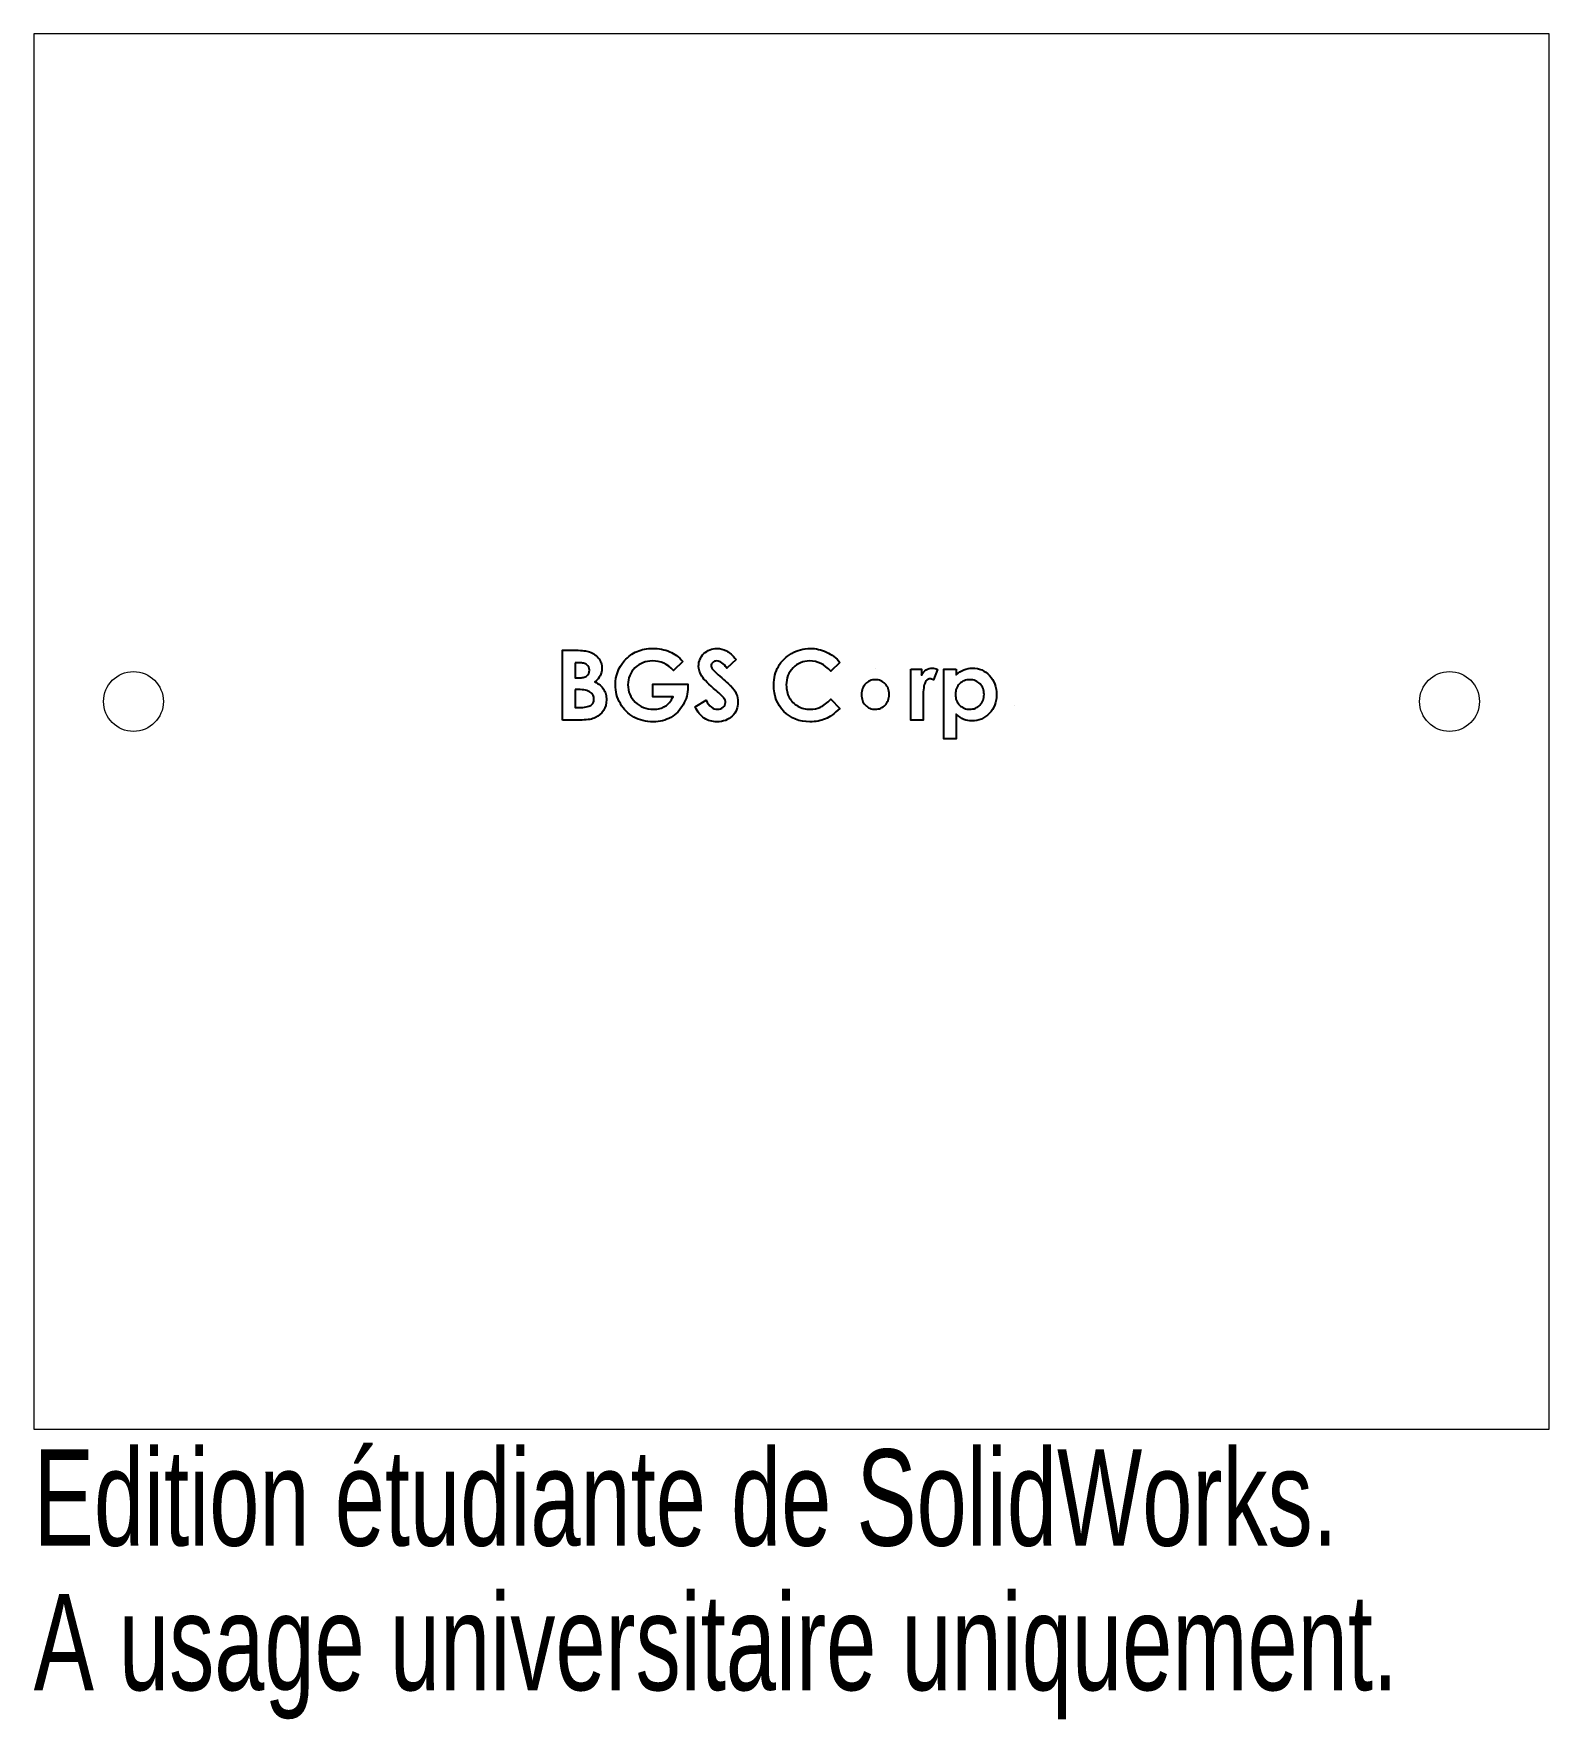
# Model space of a CAD drawing. Header units: millimetres. Extents: x -31.5 to 44.5, y -67.8 to 16.7.
import ezdxf

# ---------------------------------------------------------------- set-up
doc = ezdxf.new("R2010")
doc.units = ezdxf.units.MM
doc.styles.add('SLDTEXTSTYLE0', font='TXT', dxfattribs={"width": 0.7})

msp = doc.modelspace()

# ---------------------------------------------------------------- linework, layer by layer
at = {"color": 7, "linetype": 'Continuous', "lineweight": 15}
for p, q in [((44.497, 16.725), (-31.503, 16.725)), ((-31.503, 16.725), (-31.503, -53.275)), ((44.497, -53.275), (44.497, 16.725)), ((-31.503, -53.275), (44.497, -53.275))]:
    msp.add_line(p, q, dxfattribs=at)
at = {"color": 7, "linetype": 'Continuous'}
for p, q in [((10.685, -15.102), (10.685, -15.102)), ((17.656, -16.987), (17.656, -16.987))]:
    msp.add_line(p, q, dxfattribs=at)
at = {"color": 7, "linetype": 'Continuous', "flags": 128}
for points in [[(-4.982, -17.705), (-4.982, -14.205), (-4.982, -14.205), (-4.421, -14.205), (-4.421, -14.205), (-4.303, -14.206), (-4.193, -14.209), (-4.092, -14.214), (-3.998, -14.22), (-3.913, -14.23), (-3.836, -14.24), (-3.767, -14.253), (-3.707, -14.267), (-3.707, -14.267), (-3.629, -14.291), (-3.555, -14.319), (-3.485, -14.351), (-3.419, -14.387), (-3.357, -14.429), (-3.3, -14.475), (-3.246, -14.525), (-3.197, -14.58), (-3.153, -14.638), (-3.114, -14.699), (-3.081, -14.762), (-3.054, -14.828), (-3.034, -14.897), (-3.019, -14.968), (-3.01, -15.041), (-3.007, -15.118), (-3.007, -15.118), (-3.013, -15.216), (-3.028, -15.31), (-3.056, -15.399), (-3.093, -15.484), (-3.142, -15.564), (-3.205, -15.643), (-3.281, -15.719), (-3.371, -15.792), (-3.371, -15.792), (-3.297, -15.831), (-3.228, -15.872), (-3.165, -15.914), (-3.106, -15.96), (-3.054, -16.008), (-3.005, -16.057), (-2.963, -16.11), (-2.925, -16.165), (-2.892, -16.221), (-2.863, -16.281), (-2.838, -16.343), (-2.818, -16.408), (-2.803, -16.475), (-2.792, -16.545), (-2.785, -16.617), (-2.783, -16.692), (-2.783, -16.692), (-2.793, -16.835), (-2.821, -16.972), (-2.869, -17.102), (-2.936, -17.226), (-3.018, -17.339), (-3.111, -17.436), (-3.215, -17.518), (-3.331, -17.586), (-3.394, -17.614), (-3.462, -17.638), (-3.537, -17.659), (-3.618, -17.675), (-3.704, -17.688), (-3.796, -17.697), (-3.894, -17.703), (-3.997, -17.705), (-3.997, -17.705), (-4.982, -17.705)], [(1.053, -14.762), (0.577, -15.217), (0.577, -15.217), (0.462, -15.106), (0.343, -15.01), (0.218, -14.929), (0.089, -14.862), (-0.045, -14.81), (-0.184, -14.773), (-0.327, -14.751), (-0.475, -14.743), (-0.475, -14.743), (-0.603, -14.749), (-0.726, -14.765), (-0.844, -14.793), (-0.956, -14.83), (-1.063, -14.879), (-1.165, -14.939), (-1.262, -15.01), (-1.353, -15.091), (-1.436, -15.18), (-1.507, -15.274), (-1.568, -15.373), (-1.618, -15.476), (-1.656, -15.585), (-1.684, -15.697), (-1.701, -15.815), (-1.706, -15.937), (-1.706, -15.937), (-1.701, -16.063), (-1.683, -16.184), (-1.654, -16.301), (-1.614, -16.412), (-1.562, -16.519), (-1.499, -16.62), (-1.424, -16.717), (-1.337, -16.809), (-1.243, -16.893), (-1.142, -16.965), (-1.037, -17.027), (-0.925, -17.077), (-0.809, -17.116), (-0.687, -17.144), (-0.56, -17.161), (-0.427, -17.167), (-0.427, -17.167), (-0.341, -17.164), (-0.258, -17.157), (-0.179, -17.145), (-0.103, -17.129), (-0.031, -17.107), (0.038, -17.081), (0.103, -17.05), (0.165, -17.014), (0.224, -16.974), (0.28, -16.927), (0.333, -16.876), (0.384, -16.819), (0.431, -16.757), (0.475, -16.69), (0.516, -16.617), (0.555, -16.538), (0.555, -16.538), (-0.45, -16.538), (-0.45, -16.538), (-0.45, -15.91), (-0.45, -15.91), (1.295, -15.91), (1.295, -15.91), (1.3, -16.059), (1.3, -16.059), (1.297, -16.174), (1.286, -16.289), (1.267, -16.401), (1.241, -16.512), (1.208, -16.621), (1.166, -16.729), (1.118, -16.835), (1.063, -16.94), (1.001, -17.041), (0.935, -17.136), (0.865, -17.225), (0.79, -17.307), (0.711, -17.384), (0.627, -17.454), (0.54, -17.518), (0.447, -17.576), (0.35, -17.627), (0.25, -17.671), (0.145, -17.709), (0.036, -17.74), (-0.077, -17.764), (-0.194, -17.781), (-0.314, -17.791), (-0.44, -17.795), (-0.44, -17.795), (-0.574, -17.791), (-0.705, -17.78), (-0.832, -17.761), (-0.955, -17.735), (-1.074, -17.702), (-1.19, -17.662), (-1.302, -17.613), (-1.411, -17.558), (-1.515, -17.495), (-1.613, -17.427), (-1.705, -17.352), (-1.793, -17.27), (-1.874, -17.183), (-1.951, -17.089), (-2.021, -16.989), (-2.086, -16.883), (-2.144, -16.772), (-2.195, -16.659), (-2.238, -16.544), (-2.272, -16.427), (-2.299, -16.308), (-2.319, -16.186), (-2.33, -16.063), (-2.334, -15.937), (-2.334, -15.937), (-2.327, -15.766), (-2.306, -15.601), (-2.27, -15.441), (-2.219, -15.287), (-2.155, -15.139), (-2.076, -14.996), (-1.983, -14.859), (-1.875, -14.727), (-1.875, -14.727), (-1.806, -14.653), (-1.733, -14.584), (-1.659, -14.519), (-1.582, -14.459), (-1.503, -14.405), (-1.42, -14.354), (-1.336, -14.309), (-1.248, -14.268), (-1.159, -14.232), (-1.066, -14.201), (-0.971, -14.175), (-0.873, -14.154), (-0.773, -14.137), (-0.671, -14.125), (-0.565, -14.117), (-0.457, -14.115), (-0.457, -14.115), (-0.345, -14.118), (-0.233, -14.126), (-0.124, -14.138), (-0.016, -14.157), (0.09, -14.18), (0.194, -14.208), (0.296, -14.242), (0.397, -14.281), (0.397, -14.281), (0.48, -14.319), (0.563, -14.363), (0.646, -14.414), (0.728, -14.471), (0.81, -14.535), (0.892, -14.604), (0.972, -14.68), (1.053, -14.762)], [(3.723, -14.673), (3.254, -15.102), (3.254, -15.102), (3.192, -15.018), (3.129, -14.945), (3.067, -14.884), (3.005, -14.833), (2.942, -14.794), (2.878, -14.766), (2.814, -14.749), (2.75, -14.743), (2.75, -14.743), (2.691, -14.748), (2.637, -14.761), (2.589, -14.783), (2.546, -14.814), (2.512, -14.851), (2.487, -14.889), (2.472, -14.93), (2.467, -14.973), (2.467, -14.973), (2.47, -15.016), (2.482, -15.059), (2.5, -15.1), (2.525, -15.14), (2.525, -15.14), (2.55, -15.17), (2.584, -15.208), (2.629, -15.253), (2.684, -15.306), (2.747, -15.366), (2.822, -15.433), (2.907, -15.509), (3, -15.592), (3, -15.592), (3.089, -15.668), (3.168, -15.737), (3.238, -15.799), (3.299, -15.853), (3.351, -15.9), (3.393, -15.939), (3.427, -15.971), (3.451, -15.996), (3.451, -15.996), (3.542, -16.097), (3.62, -16.197), (3.682, -16.294), (3.73, -16.389), (3.767, -16.485), (3.793, -16.585), (3.808, -16.69), (3.813, -16.798), (3.813, -16.798), (3.809, -16.904), (3.795, -17.005), (3.772, -17.102), (3.74, -17.193), (3.7, -17.28), (3.649, -17.363), (3.59, -17.44), (3.521, -17.513), (3.446, -17.579), (3.365, -17.636), (3.278, -17.685), (3.186, -17.724), (3.088, -17.755), (2.985, -17.777), (2.876, -17.791), (2.762, -17.795), (2.762, -17.795), (2.672, -17.792), (2.585, -17.784), (2.501, -17.769), (2.42, -17.75), (2.341, -17.725), (2.266, -17.694), (2.193, -17.657), (2.124, -17.615), (2.057, -17.567), (1.993, -17.512), (1.931, -17.451), (1.872, -17.384), (1.816, -17.31), (1.761, -17.23), (1.709, -17.143), (1.659, -17.049), (1.659, -17.049), (2.212, -16.718), (2.212, -16.718), (2.275, -16.823), (2.341, -16.914), (2.409, -16.991), (2.48, -17.054), (2.552, -17.103), (2.627, -17.138), (2.705, -17.16), (2.785, -17.167), (2.785, -17.167), (2.867, -17.16), (2.941, -17.141), (3.008, -17.11), (3.069, -17.066), (3.12, -17.014), (3.156, -16.958), (3.178, -16.899), (3.185, -16.835), (3.185, -16.835), (3.179, -16.775), (3.163, -16.716), (3.136, -16.656), (3.099, -16.597), (3.074, -16.565), (3.043, -16.529), (3.005, -16.489), (2.961, -16.446), (2.911, -16.398), (2.854, -16.346), (2.791, -16.291), (2.721, -16.231), (2.721, -16.231), (2.588, -16.118), (2.467, -16.011), (2.358, -15.911), (2.262, -15.817), (2.178, -15.73), (2.107, -15.65), (2.048, -15.576), (2.001, -15.51), (1.93, -15.383), (1.879, -15.256), (1.849, -15.129), (1.839, -15.003), (1.839, -15.003), (1.843, -14.913), (1.856, -14.827), (1.876, -14.743), (1.905, -14.664), (1.942, -14.587), (1.987, -14.513), (2.041, -14.443), (2.103, -14.377), (2.171, -14.316), (2.243, -14.262), (2.319, -14.218), (2.399, -14.18), (2.483, -14.152), (2.571, -14.131), (2.662, -14.119), (2.757, -14.115), (2.757, -14.115), (2.881, -14.123), (3.001, -14.145), (3.119, -14.183), (3.233, -14.235), (3.291, -14.268), (3.349, -14.307), (3.409, -14.353), (3.469, -14.404), (3.531, -14.462), (3.594, -14.526), (3.658, -14.596), (3.723, -14.673)], [(8.928, -14.812), (8.468, -15.252), (8.468, -15.252), (8.349, -15.133), (8.226, -15.03), (8.099, -14.943), (7.969, -14.87), (7.835, -14.815), (7.697, -14.775), (7.556, -14.751), (7.411, -14.743), (7.411, -14.743), (7.289, -14.749), (7.172, -14.765), (7.061, -14.793), (6.954, -14.83), (6.852, -14.879), (6.755, -14.939), (6.662, -15.01), (6.576, -15.091), (6.496, -15.18), (6.427, -15.275), (6.369, -15.374), (6.321, -15.479), (6.284, -15.588), (6.257, -15.703), (6.242, -15.823), (6.236, -15.948), (6.236, -15.948), (6.238, -16.036), (6.245, -16.12), (6.257, -16.203), (6.274, -16.283), (6.295, -16.36), (6.32, -16.435), (6.351, -16.508), (6.386, -16.578), (6.426, -16.645), (6.47, -16.708), (6.517, -16.768), (6.568, -16.824), (6.623, -16.876), (6.682, -16.924), (6.745, -16.969), (6.812, -17.01), (6.881, -17.047), (6.953, -17.079), (7.026, -17.106), (7.102, -17.127), (7.179, -17.145), (7.258, -17.157), (7.34, -17.164), (7.422, -17.167), (7.422, -17.167), (7.563, -17.16), (7.697, -17.139), (7.825, -17.105), (7.946, -17.057), (8.006, -17.027), (8.068, -16.991), (8.131, -16.949), (8.196, -16.902), (8.262, -16.85), (8.329, -16.791), (8.398, -16.727), (8.468, -16.658), (8.468, -16.658), (8.914, -17.127), (8.914, -17.127), (8.82, -17.217), (8.727, -17.3), (8.635, -17.376), (8.545, -17.446), (8.456, -17.507), (8.368, -17.561), (8.281, -17.609), (8.196, -17.649), (8.11, -17.683), (8.022, -17.713), (7.929, -17.738), (7.835, -17.758), (7.737, -17.774), (7.636, -17.786), (7.532, -17.793), (7.425, -17.795), (7.425, -17.795), (7.23, -17.786), (7.044, -17.762), (6.866, -17.722), (6.699, -17.665), (6.54, -17.592), (6.39, -17.503), (6.249, -17.398), (6.117, -17.277), (5.998, -17.143), (5.894, -17), (5.807, -16.847), (5.736, -16.686), (5.679, -16.515), (5.64, -16.336), (5.616, -16.147), (5.608, -15.949), (5.608, -15.949), (5.611, -15.82), (5.623, -15.694), (5.64, -15.573), (5.666, -15.454), (5.698, -15.34), (5.738, -15.229), (5.785, -15.122), (5.839, -15.018), (5.9, -14.919), (5.968, -14.825), (6.041, -14.735), (6.121, -14.651), (6.207, -14.572), (6.3, -14.497), (6.398, -14.428), (6.503, -14.363), (6.613, -14.305), (6.723, -14.255), (6.837, -14.212), (6.953, -14.177), (7.07, -14.15), (7.19, -14.131), (7.311, -14.119), (7.435, -14.115), (7.435, -14.115), (7.541, -14.118), (7.645, -14.126), (7.748, -14.14), (7.852, -14.161), (7.953, -14.186), (8.053, -14.218), (8.153, -14.254), (8.252, -14.297), (8.349, -14.345), (8.441, -14.397), (8.531, -14.454), (8.617, -14.516), (8.7, -14.583), (8.78, -14.654), (8.856, -14.731), (8.928, -14.812)], [(-4.354, -14.833), (-4.354, -15.596), (-4.354, -15.596), (-4.187, -15.596), (-4.187, -15.596), (-4.119, -15.595), (-4.056, -15.59), (-3.997, -15.581), (-3.943, -15.569), (-3.894, -15.555), (-3.848, -15.536), (-3.807, -15.515), (-3.772, -15.49), (-3.712, -15.433), (-3.669, -15.365), (-3.644, -15.288), (-3.636, -15.202), (-3.636, -15.202), (-3.643, -15.121), (-3.668, -15.05), (-3.708, -14.987), (-3.765, -14.933), (-3.799, -14.91), (-3.838, -14.889), (-3.88, -14.872), (-3.927, -14.858), (-3.978, -14.847), (-4.033, -14.839), (-4.093, -14.835), (-4.157, -14.833), (-4.157, -14.833), (-4.354, -14.833)], [(12.473, -15.147), (13.012, -15.147), (13.012, -15.147), (13.012, -15.462), (13.012, -15.462), (13.059, -15.379), (13.114, -15.306), (13.176, -15.245), (13.245, -15.194), (13.319, -15.154), (13.397, -15.126), (13.479, -15.108), (13.564, -15.102), (13.564, -15.102), (13.625, -15.107), (13.688, -15.118), (13.754, -15.138), (13.819, -15.166), (13.819, -15.166), (13.625, -15.698), (13.625, -15.698), (13.572, -15.673), (13.524, -15.655), (13.482, -15.644), (13.444, -15.641), (13.444, -15.641), (13.408, -15.644), (13.374, -15.652), (13.341, -15.667), (13.31, -15.686), (13.28, -15.712), (13.252, -15.744), (13.225, -15.782), (13.199, -15.825), (13.176, -15.876), (13.156, -15.938), (13.138, -16.012), (13.125, -16.097), (13.113, -16.192), (13.106, -16.299), (13.101, -16.416), (13.099, -16.545), (13.099, -16.545), (13.102, -16.669), (13.102, -16.669), (13.102, -17.705), (13.102, -17.705), (12.473, -17.705), (12.473, -17.705), (12.473, -15.147)], [(14.762, -15.147), (14.762, -15.435), (14.762, -15.435), (14.851, -15.357), (14.943, -15.29), (15.04, -15.232), (15.14, -15.186), (15.243, -15.149), (15.35, -15.123), (15.461, -15.107), (15.574, -15.102), (15.574, -15.102), (15.698, -15.108), (15.816, -15.126), (15.931, -15.155), (16.039, -15.196), (16.144, -15.248), (16.244, -15.312), (16.339, -15.388), (16.429, -15.475), (16.512, -15.571), (16.583, -15.675), (16.644, -15.785), (16.693, -15.9), (16.731, -16.023), (16.759, -16.153), (16.775, -16.289), (16.781, -16.431), (16.781, -16.431), (16.775, -16.568), (16.759, -16.701), (16.73, -16.827), (16.69, -16.947), (16.639, -17.062), (16.576, -17.171), (16.503, -17.274), (16.417, -17.372), (16.324, -17.46), (16.227, -17.537), (16.125, -17.602), (16.02, -17.655), (15.91, -17.697), (15.796, -17.726), (15.678, -17.744), (15.555, -17.75), (15.555, -17.75), (15.446, -17.745), (15.341, -17.73), (15.239, -17.706), (15.142, -17.672), (15.046, -17.626), (14.951, -17.569), (14.856, -17.499), (14.762, -17.416), (14.762, -17.416), (14.762, -18.647), (14.762, -18.647), (14.134, -18.647), (14.134, -18.647), (14.134, -15.147), (14.134, -15.147), (14.762, -15.147)], [(10.699, -15.686), (10.627, -15.689), (10.556, -15.698), (10.49, -15.715), (10.427, -15.738), (10.366, -15.767), (10.308, -15.802), (10.254, -15.845), (10.203, -15.893), (10.157, -15.947), (10.117, -16.004), (10.083, -16.064), (10.055, -16.129), (10.033, -16.197), (10.018, -16.268), (10.008, -16.344), (10.005, -16.423), (10.005, -16.423), (10.008, -16.504), (10.017, -16.581), (10.033, -16.654), (10.054, -16.723), (10.082, -16.789), (10.115, -16.85), (10.155, -16.908), (10.201, -16.961), (10.251, -17.009), (10.305, -17.051), (10.363, -17.087), (10.423, -17.115), (10.487, -17.138), (10.554, -17.154), (10.624, -17.163), (10.697, -17.167), (10.697, -17.167), (10.771, -17.163), (10.841, -17.153), (10.908, -17.137), (10.972, -17.115), (11.033, -17.085), (11.091, -17.049), (11.145, -17.007), (11.197, -16.958), (11.244, -16.904), (11.284, -16.847), (11.319, -16.785), (11.347, -16.72), (11.368, -16.651), (11.384, -16.579), (11.394, -16.503), (11.396, -16.423), (11.396, -16.423), (11.394, -16.343), (11.384, -16.266), (11.369, -16.194), (11.347, -16.126), (11.32, -16.062), (11.286, -16.001), (11.246, -15.944), (11.2, -15.89), (11.15, -15.843), (11.096, -15.801), (11.038, -15.766), (10.977, -15.737), (10.913, -15.714), (10.845, -15.698), (10.774, -15.689), (10.699, -15.686)], [(15.438, -15.686), (15.362, -15.689), (15.289, -15.698), (15.22, -15.714), (15.154, -15.736), (15.091, -15.765), (15.031, -15.8), (14.975, -15.841), (14.922, -15.889), (14.874, -15.942), (14.832, -15.998), (14.797, -16.059), (14.768, -16.123), (14.746, -16.191), (14.73, -16.263), (14.72, -16.339), (14.717, -16.419), (14.717, -16.419), (14.72, -16.5), (14.73, -16.578), (14.746, -16.652), (14.768, -16.721), (14.797, -16.787), (14.832, -16.849), (14.874, -16.906), (14.922, -16.96), (14.975, -17.009), (15.031, -17.051), (15.091, -17.086), (15.154, -17.115), (15.22, -17.138), (15.289, -17.154), (15.362, -17.163), (15.438, -17.167), (15.438, -17.167), (15.512, -17.163), (15.584, -17.153), (15.651, -17.137), (15.716, -17.114), (15.778, -17.084), (15.837, -17.049), (15.893, -17.006), (15.946, -16.957), (15.994, -16.902), (16.036, -16.845), (16.072, -16.783), (16.101, -16.718), (16.124, -16.649), (16.14, -16.577), (16.149, -16.5), (16.153, -16.421), (16.153, -16.421), (16.149, -16.343), (16.14, -16.267), (16.124, -16.195), (16.102, -16.127), (16.074, -16.064), (16.039, -16.003), (15.998, -15.946), (15.95, -15.893), (15.898, -15.844), (15.842, -15.802), (15.783, -15.766), (15.721, -15.738), (15.655, -15.714), (15.586, -15.698), (15.514, -15.689), (15.438, -15.686)], [(-4.354, -16.179), (-4.354, -17.077), (-4.354, -17.077), (-4.173, -17.077), (-4.173, -17.077), (-4.065, -17.075), (-3.967, -17.07), (-3.878, -17.062), (-3.797, -17.051), (-3.726, -17.036), (-3.664, -17.018), (-3.611, -16.997), (-3.568, -16.972), (-3.531, -16.944), (-3.499, -16.914), (-3.472, -16.88), (-3.451, -16.843), (-3.433, -16.804), (-3.421, -16.761), (-3.413, -16.716), (-3.411, -16.667), (-3.411, -16.667), (-3.414, -16.612), (-3.422, -16.56), (-3.437, -16.511), (-3.457, -16.465), (-3.483, -16.422), (-3.514, -16.382), (-3.552, -16.345), (-3.595, -16.31), (-3.645, -16.28), (-3.702, -16.253), (-3.766, -16.231), (-3.838, -16.212), (-3.918, -16.198), (-4.006, -16.188), (-4.101, -16.181), (-4.204, -16.179), (-4.204, -16.179), (-4.354, -16.179)]]:
    msp.add_lwpolyline(points, dxfattribs=at)
at = {"color": 7, "linetype": 'Continuous', "lineweight": 15}
for centre in [(-26.503, -16.775), (39.497, -16.775)]:
    msp.add_circle(centre, 1.5, dxfattribs=at)

# ---------------------------------------------------------------- texts
at = {"color": 7, "linetype": 'Continuous', "char_height": 4.83362, "attachment_point": 1, "style": 'SLDTEXTSTYLE0'}
for s, insert in [('Edition étudiante de SolidWorks.', (-31.503, -54.295)), ('A usage universitaire uniquement.', (-31.503, -61.545))]:
    msp.add_mtext(s, dxfattribs=dict(at, insert=insert))

doc.saveas('drawing.dxf')
